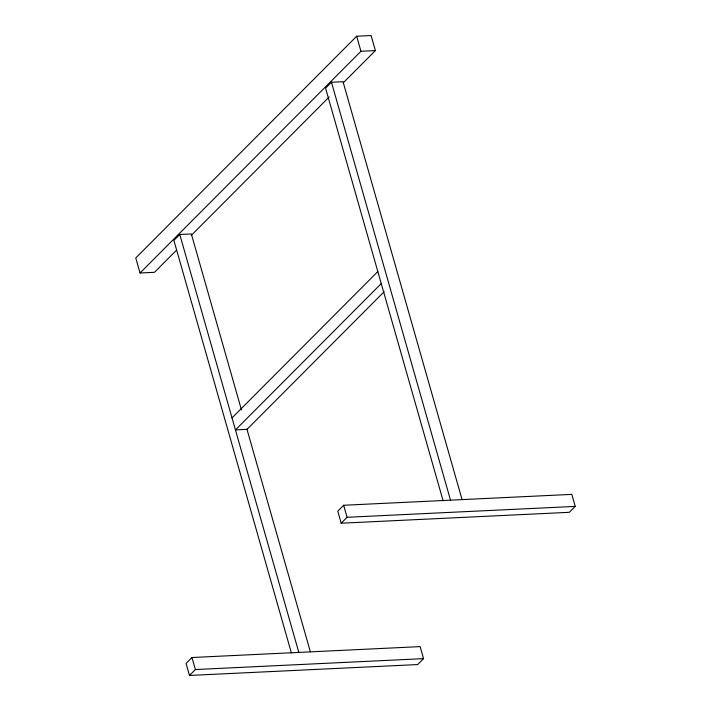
<?xml version="1.0" encoding="UTF-8"?>
<svg xmlns="http://www.w3.org/2000/svg" width="711" height="711" viewBox="0 0 711 711"><rect width="100%" height="100%" fill="white"/><g stroke="black" fill="none" stroke-linecap="round" stroke-linejoin="round"><path stroke-width="1.07" d="M343.271 82.823L375.39 50.579L371.106 35.55L356.673 36.243L135.757 257.96L140.04 272.988L154.483 272.304L176.417 250.29M140.04 272.988L360.948 51.272L375.39 50.579M241.438 409.847L191.33 233.937L179.776 234.488L173.884 240.407L291.412 652.991M462.07 499.611L343.022 81.694L331.468 82.245L325.576 88.155L443.104 500.748M191.303 235.35L329.175 96.972M232.017 417.899L377.825 271.558M381.247 283.582L235.448 429.924L247.001 429.373L384.18 291.688M191.961 657.515L186.069 663.425L189.499 675.45L417.659 664.563L423.552 658.644L420.121 646.619L191.961 657.515L195.392 669.54L189.499 675.45M343.653 505.263L337.769 511.173L341.191 523.207L569.351 512.311L575.243 506.401L571.813 494.376L343.653 505.263L347.084 517.288L341.191 523.207M347.084 517.288L575.243 506.401M195.392 669.54L423.552 658.644M356.673 36.243L360.948 51.272M331.468 82.245L450.516 500.162M246.904 429.044L310.378 651.863M179.776 234.488L298.824 652.414"/></g></svg>
